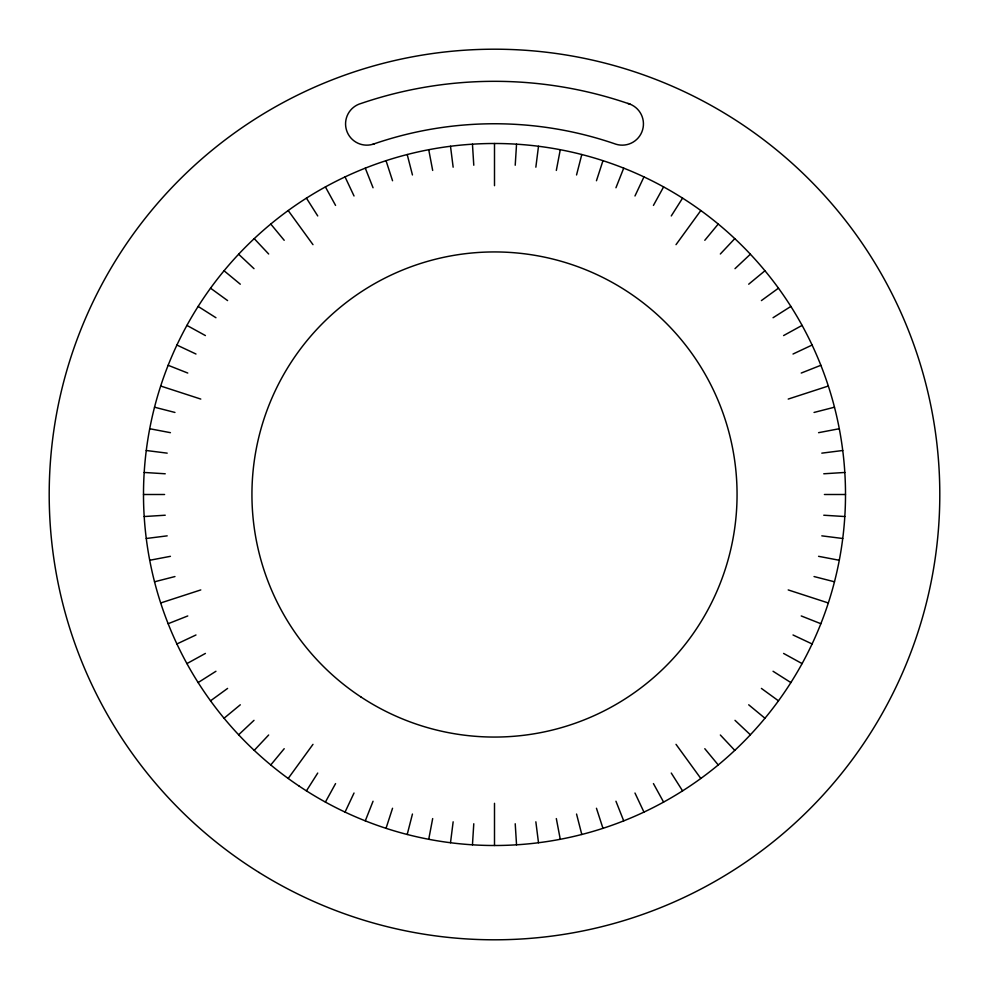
<?xml version="1.0" encoding="UTF-8"?>
<svg xmlns="http://www.w3.org/2000/svg" width="989" height="989" viewBox="0 0 989 989"><rect width="100%" height="100%" fill="white"/><g stroke="black" fill="none" stroke-linecap="round" stroke-linejoin="round"><path stroke-width="1.48" d="M472.458 844.804L473.78 823.763M515.22 165.237L516.542 144.196M450.502 842.739L453.147 821.81M535.853 167.19L538.498 146.261M428.732 839.29L432.675 818.571M556.325 170.429L560.269 149.71M407.208 834.469L412.45 814.046M576.55 174.954L581.792 154.531M386.031 828.325L392.546 808.26M596.454 180.74L602.969 160.675M365.287 820.858L373.051 801.238M615.949 187.762L623.713 168.142M345.05 812.093L354.025 793.017M634.975 195.983L643.95 176.907M325.406 802.079L335.568 783.597M653.432 205.403L663.594 186.921M306.429 790.866L317.729 773.052M671.271 215.948L682.571 198.134M288.182 778.467L312.981 744.346M676.019 244.654L700.818 210.533M270.763 764.954L284.202 748.698M704.798 240.302L718.237 224.046M254.222 750.367L268.662 735M720.338 254L734.778 238.633M238.633 734.778L254 720.338M735 268.662L750.367 254.222M224.046 718.237L240.302 704.798M748.698 284.202L764.954 270.763M210.533 700.818L227.594 688.418M761.406 300.582L778.467 288.182M198.134 682.571L215.948 671.271M773.052 317.729L790.866 306.429M186.921 663.594L205.403 653.432M783.597 335.568L802.079 325.406M176.907 643.95L195.983 634.975M793.017 354.025L812.093 345.05M168.142 623.713L187.762 615.949M801.238 373.051L820.858 365.287M160.675 602.969L200.792 589.926M788.208 399.074L828.325 386.031M154.531 581.792L174.954 576.55M814.046 412.45L834.469 407.208M149.71 560.269L170.429 556.325M818.571 432.675L839.29 428.732M146.261 538.498L167.19 535.853M821.81 453.147L842.739 450.502M144.196 516.542L165.237 515.22M823.763 473.78L844.804 472.458M143.504 494.5L164.594 494.5M824.406 494.5L845.496 494.5M144.196 472.458L165.237 473.78M823.763 515.22L844.804 516.542M146.261 450.502L167.19 453.147M821.81 535.853L842.739 538.498M149.71 428.732L170.429 432.675M818.571 556.325L839.29 560.269M154.531 407.208L174.954 412.45M814.046 576.55L834.469 581.792M160.675 386.031L200.792 399.074M788.208 589.926L828.325 602.969M168.142 365.287L187.762 373.051M801.238 615.949L820.858 623.713M176.907 345.05L195.983 354.025M793.017 634.975L812.093 643.95M186.921 325.406L205.403 335.568M783.597 653.432L802.079 663.594M198.134 306.429L215.948 317.729M773.052 671.271L790.866 682.571M210.533 288.182L227.594 300.582M761.406 688.418L778.467 700.818M224.046 270.763L240.302 284.202M748.698 704.798L764.954 718.237M238.633 254.222L254 268.662M735 720.338L750.367 734.778M254.222 238.633L268.662 254M720.338 735L734.778 750.367M270.763 224.046L284.202 240.302M704.798 748.698L718.237 764.954M288.182 210.533L312.981 244.654M676.019 744.346L700.818 778.467M306.429 198.134L317.729 215.948M671.271 773.052L682.571 790.866M325.406 186.921L335.568 205.403M653.432 783.597L663.594 802.079M345.05 176.907L354.025 195.983M634.975 793.017L643.95 812.093M365.287 168.142L373.051 187.762M615.949 801.238L623.713 820.858M386.031 160.675L392.546 180.74M596.454 808.26L602.969 828.325M407.208 154.531L412.45 174.954M576.55 814.046L581.792 834.469M428.732 149.71L432.675 170.429M556.325 818.571L560.269 839.29M450.502 146.261L453.147 167.19M535.853 821.81L538.498 842.739M472.458 144.196L473.78 165.237M515.22 823.763L516.542 844.804M494.5 143.504L494.5 185.685M494.5 803.315L494.5 845.496M627.83 103.425A21.239 21.239 0 0 1 642.603 129.819A21.239 21.239 0 0 1 616.011 144.233A370.751 370.751 0 0 0 372.989 144.233M374.46 143.726A21.239 21.239 0 0 1 346.632 130.56A21.239 21.239 0 0 1 361.17 103.425A413.179 413.179 0 0 1 630.376 104.302M299.197 786.144A350.996 350.996 0 0 0 844.73 517.816A350.996 350.996 0 0 0 339.573 179.541A350.996 350.996 0 0 0 299.197 786.144M360.997 697.01A242.552 242.552 0 0 0 736.632 508.865A242.552 242.552 0 0 0 385.871 277.625A242.552 242.552 0 0 0 360.997 697.01M259.081 872.483A445.297 445.297 0 0 0 939.55 509.384A445.297 445.297 0 0 0 284.869 101.632A445.297 445.297 0 0 0 259.081 872.483"/></g></svg>
